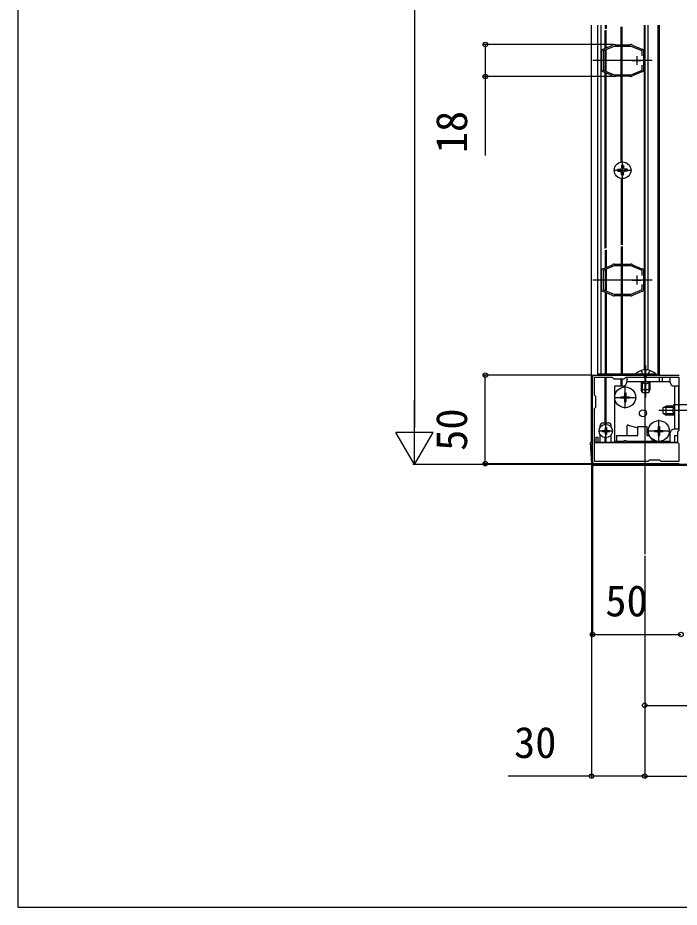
# Model space of a CAD drawing. Units: millimetres, scale not verified. Extents: x -1050 to 1050, y -1571 to 1561.
# Drawn here: x -1050 to -676, y -1571 to -1068 of the extents above; entities that cross this region are included whole.
import ezdxf
from ezdxf.enums import TextEntityAlignment as Align

# ---------------------------------------------------------------- set-up
doc = ezdxf.new("R2010")
doc.units = ezdxf.units.MM
doc.header["$LTSCALE"] = 8
for name, color, linetype in [('0-3_YKK_11', 7, 'Continuous'), ('0-4_YKK_12', 2, 'Continuous'), ('0-5_YKK_13', 4, 'Continuous'), ('0-6_YKK_D', 6, 'Continuous'), ('0-7_YKK_ZWAK', 7, 'Continuous')]:
    doc.layers.add(name, color=color, linetype=linetype)
doc.styles.add('ＭＳ ゴシック', font='')
doc.styles.get('ＭＳ ゴシック').set_extended_font_data('MS Gothic')

msp = doc.modelspace()

# ---------------------------------------------------------------- linework, layer by layer
at = {"layer": '0-3_YKK_11'}
for p, q in [((-700.5, -1090.05), (-700.5, -1095.05)), ((-703, -1092.55), (-698, -1092.55)), ((-700.5, -1214.05), (-700.5, -1219.05)), ((-703, -1216.55), (-698, -1216.55)), ((-724.5, -1270.3), (-676.5, -1270.3)), ((-725.5, -1319.3), (-725.5, -1271.3)), ((-676.5, -1320.3), (-724.5, -1320.3))]:
    msp.add_line(p, q, dxfattribs=at)
for points in [[(-719.717, -1086.163), (-719.562, -1086.147), (-719.425, -1086.141), (-714.481, -1084.062), (-714.379, -1083.965), (-714.276, -1083.867), (-713.799, -1083.667)], [(-697.5, -1089.96), (-697.5, -1087.148), (-703.682, -1084.55), (-713.318, -1084.55), (-719.4, -1087.106), (-719.4, -1097.994), (-713.319, -1100.55), (-703.682, -1100.55), (-697.5, -1097.952), (-697.5, -1095.14)], [(-713.218, -1083.55), (-712.7, -1083.55), (-712.568, -1083.6), (-712.435, -1083.65), (-704.565, -1083.65), (-704.432, -1083.6), (-704.3, -1083.55), (-703.782, -1083.55)], [(-703.201, -1083.667), (-702.724, -1083.867), (-702.621, -1083.965), (-702.519, -1084.062), (-697.575, -1086.141), (-697.438, -1086.147), (-697.283, -1086.162)], [(-720.4, -1097.493), (-720.4, -1087.607), (-720.447, -1087.479), (-720.492, -1087.33)], [(-696.507, -1087.33), (-696.553, -1087.479), (-696.6, -1087.607), (-696.6, -1097.493), (-696.553, -1097.621), (-696.507, -1097.77)], [(-720.492, -1097.77), (-720.447, -1097.622), (-720.4, -1097.493)], [(-713.799, -1101.433), (-714.276, -1101.233), (-714.379, -1101.135), (-714.481, -1101.038), (-719.425, -1098.959), (-719.562, -1098.953), (-719.717, -1098.938)], [(-697.283, -1098.938), (-697.438, -1098.953), (-697.575, -1098.959), (-702.519, -1101.038), (-702.621, -1101.135), (-702.724, -1101.233), (-703.201, -1101.433)], [(-703.782, -1101.55), (-704.3, -1101.55), (-704.432, -1101.5), (-704.565, -1101.45), (-712.435, -1101.45), (-712.568, -1101.5), (-712.7, -1101.55), (-713.218, -1101.55)], [(-719.717, -1210.163), (-719.562, -1210.147), (-719.425, -1210.141), (-714.481, -1208.062), (-714.379, -1207.965), (-714.276, -1207.867), (-713.799, -1207.667)], [(-697.5, -1213.96), (-697.5, -1211.148), (-703.682, -1208.55), (-713.318, -1208.55), (-719.4, -1211.106), (-719.4, -1221.994), (-713.319, -1224.55), (-703.682, -1224.55), (-697.5, -1221.952), (-697.5, -1219.14)], [(-713.218, -1207.55), (-712.7, -1207.55), (-712.568, -1207.6), (-712.435, -1207.65), (-704.565, -1207.65), (-704.432, -1207.6), (-704.3, -1207.55), (-703.782, -1207.55)], [(-703.201, -1207.667), (-702.724, -1207.867), (-702.621, -1207.965), (-702.519, -1208.062), (-697.575, -1210.141), (-697.438, -1210.147), (-697.283, -1210.162)], [(-720.4, -1221.493), (-720.4, -1211.607), (-720.447, -1211.479), (-720.492, -1211.33)], [(-696.507, -1211.33), (-696.553, -1211.479), (-696.6, -1211.607), (-696.6, -1221.493), (-696.553, -1221.621), (-696.507, -1221.77)], [(-720.492, -1221.77), (-720.447, -1221.622), (-720.4, -1221.493)], [(-713.799, -1225.433), (-714.276, -1225.233), (-714.379, -1225.135), (-714.481, -1225.038), (-719.425, -1222.959), (-719.562, -1222.953), (-719.717, -1222.938)], [(-703.782, -1225.55), (-704.3, -1225.55), (-704.432, -1225.5), (-704.565, -1225.45), (-712.435, -1225.45), (-712.568, -1225.5), (-712.7, -1225.55), (-713.218, -1225.55)], [(-697.283, -1222.938), (-697.438, -1222.953), (-697.575, -1222.959), (-702.519, -1225.038), (-702.621, -1225.135), (-702.724, -1225.233), (-703.201, -1225.433)]]:
    msp.add_lwpolyline(points, dxfattribs=at)
msp.add_lwpolyline([(-706.7, -1271.5), (-676.7, -1271.5), (-676.7, -1301.5), (-677.5, -1302.3), (-677.5, -1308.3), (-676.7, -1309.1), (-676.7, -1319.1), (-686.7, -1319.1), (-687.5, -1318.3), (-693.5, -1318.3), (-694.3, -1319.1), (-724.3, -1319.1), (-724.3, -1289.1), (-723.5, -1288.3), (-723.5, -1282.3), (-724.3, -1281.5), (-724.3, -1271.5), (-714.3, -1271.5), (-713.5, -1272.3), (-707.5, -1272.3)], close=True, dxfattribs=at)
for centre, radius, start, end in [((-713.218, -1085.05), 1.5, 89.99998, 112.78771), ((-703.782, -1085.05), 1.5, 67.21234, 90.00008), ((-719, -1087.48), 1.5, 118.55565, 174.26079), ((-698, -1087.48), 1.5, 5.73914, 61.44347), ((-719, -1097.62), 1.5, 185.73925, 241.44438), ((-698, -1097.62), 1.5, 298.55592, 354.26083), ((-713.218, -1100.05), 1.5, 247.21255, 270.00006), ((-703.782, -1100.05), 1.5, 270, 292.78773), ((-719, -1211.48), 1.5, 118.55565, 174.26079), ((-713.218, -1209.05), 1.5, 89.99998, 112.78771), ((-703.782, -1209.05), 1.5, 67.21234, 90.00008), ((-698, -1211.48), 1.5, 5.73914, 61.44347), ((-719, -1221.62), 1.5, 185.73925, 241.44438), ((-713.218, -1224.05), 1.5, 247.21255, 270.00006), ((-703.782, -1224.05), 1.5, 270, 292.78773), ((-698, -1221.62), 1.5, 298.55592, 354.26083), ((-724.5, -1271.3), 1, 90.00001, 179.99999), ((-724.5, -1319.3), 1, 180.00001, 269.99999)]:
    msp.add_arc(centre, radius, start, end, dxfattribs=at)
at = {"layer": '0-4_YKK_12'}
for p, q in [((-726, -1308.3), (-726, -1072.549)), ((-722.7, -1072.549), (-722.7, -1269.8)), ((-720.7, -1072.549), (-720.7, -1269.8)), ((-718.3, -1072.549), (-718.3, -1074.668)), ((-717.7, -1072.549), (-717.7, -1074.415)), ((-709.3, -1083.65), (-709.3, -1073.55)), ((-708.7, -1083.65), (-708.7, -1073.55)), ((-696.3, -1072.549), (-696.3, -1267.339)), ((-696, -1072.549), (-696, -1371.3)), ((-694.3, -1072.549), (-694.3, -1267.388)), ((-688.3, -1270.3), (-688.3, -1072.549)), ((-687.7, -1270.3), (-687.7, -1072.549)), ((-718.3, -1085.668), (-718.3, -1075.644)), ((-717.7, -1085.415), (-717.7, -1075.391)), ((-709.3, -1100.55), (-709.3, -1084.55)), ((-708.7, -1100.55), (-708.7, -1084.55)), ((-718.3, -1098.457), (-718.3, -1086.644)), ((-717.7, -1098.709), (-717.7, -1086.391)), ((-691.8, -1092.55), (-725.2, -1092.55)), ((-718.3, -1198.668), (-718.3, -1099.432)), ((-717.7, -1198.415), (-717.7, -1099.685)), ((-709.3, -1149.91), (-709.3, -1101.45)), ((-708.7, -1149.846), (-708.7, -1101.45)), ((-709.3, -1159.19), (-709.3, -1196.65)), ((-708.7, -1159.254), (-708.7, -1196.65)), ((-718.3, -1199.644), (-718.3, -1209.668)), ((-717.7, -1199.391), (-717.7, -1209.415)), ((-709.3, -1197.55), (-709.3, -1207.65)), ((-708.7, -1197.55), (-708.7, -1207.65)), ((-718.3, -1210.644), (-718.3, -1222.457)), ((-717.7, -1210.391), (-717.7, -1222.709)), ((-709.3, -1208.55), (-709.3, -1224.55)), ((-708.7, -1208.55), (-708.7, -1224.55)), ((-691.8, -1216.55), (-725.2, -1216.55)), ((-718.3, -1223.432), (-718.3, -1269.8)), ((-717.7, -1223.685), (-717.7, -1269.8)), ((-695.5, -1264.8), (-695.5, -1282.8)), ((-701.4, -1269.8), (-722.7, -1269.8)), ((-718.3, -1269.8), (-718.3, -1270.3)), ((-717.7, -1269.8), (-717.7, -1270.3)), ((-718.3, -1298.062), (-718.3, -1271.5)), ((-717.7, -1298.062), (-717.7, -1271.5)), ((-709.3, -1276.5), (-709.3, -1272.3)), ((-708.7, -1276.5), (-708.7, -1272.3)), ((-707, -1289.1), (-707, -1276.5)), ((-713.3, -1282.8), (-700.7, -1282.8)), ((-670, -1290.3), (-688, -1290.3)), ((-679.7, -1286.8), (-653.2, -1286.8)), ((-688, -1308.1), (-688, -1295.5)), ((-718, -1305.95), (-718, -1297.65)), ((-722.15, -1301.8), (-713.85, -1301.8)), ((-718.3, -1308.3), (-718.3, -1305.538)), ((-717.7, -1308.3), (-717.7, -1305.538)), ((-694.3, -1301.8), (-681.7, -1301.8)), ((-726, -1308.3), (-725.5, -1308.3)), ((-724.3, -1308.3), (-677.473, -1308.3))]:
    msp.add_line(p, q, dxfattribs=at)
for points in [[(-709.3, -1225.45), (-709.3, -1269.8), (-709.3, -1270.3)], [(-708.7, -1225.45), (-708.7, -1269.8), (-708.7, -1270.3)]]:
    msp.add_lwpolyline(points, dxfattribs=at)
at = {"layer": '0-5_YKK_13'}
for p, q in [((-708.5, -1159.729), (-708.5, -1149.371)), ((-713.679, -1154.55), (-703.321, -1154.55)), ((-711.142, -1153.961), (-709.838, -1153.939)), ((-711.142, -1155.139), (-709.838, -1155.161)), ((-709.838, -1153.939), (-709.23, -1153.82)), ((-709.838, -1155.161), (-709.23, -1155.28)), ((-709.111, -1153.212), (-709.23, -1153.82)), ((-709.111, -1155.888), (-709.23, -1155.28)), ((-709.089, -1151.908), (-709.111, -1153.212)), ((-707.912, -1151.908), (-707.889, -1153.212)), ((-707.889, -1153.212), (-707.77, -1153.82)), ((-707.889, -1155.888), (-707.77, -1155.28)), ((-707.162, -1153.939), (-707.77, -1153.82)), ((-707.162, -1155.161), (-707.77, -1155.28)), ((-705.858, -1153.961), (-707.162, -1153.939)), ((-705.858, -1155.139), (-707.162, -1155.161)), ((-709.089, -1157.192), (-709.111, -1155.888)), ((-707.912, -1157.192), (-707.889, -1155.888)), ((-689.6, -1270.3), (-701.4, -1270.3)), ((-689.6, -1269.791), (-689.6, -1270.3)), ((-706, -1271.5), (-681.7, -1271.5)), ((-706, -1271.5), (-706, -1274)), ((-681.7, -1274), (-706, -1274)), ((-698, -1274), (-698, -1278.6)), ((-697.346, -1274), (-697.346, -1279.99)), ((-693.654, -1274), (-693.654, -1279.99)), ((-687.866, -1271.5), (-687.866, -1274)), ((-686.134, -1271.5), (-686.134, -1274)), ((-681.7, -1271.5), (-681.7, -1274)), ((-713, -1276.5), (-713, -1307.8)), ((-708.5, -1276.5), (-713, -1276.5)), ((-707.35, -1280.3), (-706.65, -1280.3)), ((-707.35, -1280.3), (-707.35, -1281.95)), ((-706.65, -1280.3), (-706.65, -1281.95)), ((-697.2, -1280.3), (-698, -1278.6)), ((-693.8, -1280.3), (-697.2, -1280.3)), ((-693.8, -1280.3), (-693, -1278.6)), ((-679.2, -1276.5), (-679.2, -1300.8)), ((-709.5, -1282.45), (-709.5, -1283.15)), ((-709.5, -1282.45), (-707.85, -1282.45)), ((-709.5, -1283.15), (-707.85, -1283.15)), ((-707.35, -1283.65), (-707.35, -1285.3)), ((-707.35, -1285.3), (-706.65, -1285.3)), ((-706.65, -1283.65), (-706.65, -1285.3)), ((-706.15, -1282.45), (-704.5, -1282.45)), ((-706.15, -1283.15), (-704.5, -1283.15)), ((-704.5, -1282.45), (-704.5, -1283.15)), ((-685.5, -1288.6), (-683.8, -1287.8)), ((-685.5, -1292), (-685.5, -1288.6)), ((-679.2, -1288.454), (-685.19, -1288.454)), ((-679.2, -1287.8), (-683.8, -1287.8)), ((-685.5, -1292), (-683.8, -1292.8)), ((-679.2, -1292.146), (-685.19, -1292.146)), ((-721.1, -1299.69), (-721.1, -1298.7)), ((-719.6, -1297.2), (-716.4, -1297.2)), ((-718.35, -1299.75), (-717.65, -1299.75)), ((-718.35, -1299.75), (-718.35, -1300.95)), ((-717.65, -1299.75), (-717.65, -1300.95)), ((-714.9, -1299.69), (-714.9, -1298.7)), ((-706, -1298.952), (-706, -1304.3)), ((-705.371, -1298.469), (-699.823, -1299.955)), ((-688.35, -1299.3), (-687.65, -1299.3)), ((-688.35, -1299.3), (-688.35, -1300.95)), ((-687.65, -1299.3), (-687.65, -1300.95)), ((-676.7, -1300.8), (-679.2, -1300.8)), ((-721.1, -1308.3), (-721.1, -1303.91)), ((-720.05, -1301.45), (-720.05, -1302.15)), ((-720.05, -1301.45), (-718.85, -1301.45)), ((-720.05, -1302.15), (-718.85, -1302.15)), ((-718.35, -1302.65), (-718.35, -1303.85)), ((-718.35, -1303.85), (-717.65, -1303.85)), ((-717.65, -1302.65), (-717.65, -1303.85)), ((-717.15, -1301.45), (-715.95, -1301.45)), ((-717.15, -1302.15), (-715.95, -1302.15)), ((-715.95, -1301.45), (-715.95, -1302.15)), ((-714.9, -1308.3), (-714.9, -1303.91)), ((-712, -1304.3), (-699.823, -1304.3)), ((-712, -1304.3), (-712, -1308.3)), ((-694.823, -1301.295), (-693.894, -1301.544)), ((-692, -1306.137), (-692, -1308.3)), ((-690.5, -1301.45), (-690.5, -1302.15)), ((-690.5, -1301.45), (-688.85, -1301.45)), ((-690.5, -1302.15), (-688.85, -1302.15)), ((-688.35, -1302.65), (-688.35, -1304.3)), ((-688.35, -1304.3), (-687.65, -1304.3)), ((-687.65, -1302.65), (-687.65, -1304.3)), ((-687.15, -1301.45), (-685.5, -1301.45)), ((-687.15, -1302.15), (-685.5, -1302.15)), ((-685.5, -1301.45), (-685.5, -1302.15)), ((-681.7, -1303.3), (-681.7, -1307.8)), ((-677.473, -1308.3), (-724.3, -1308.3)), ((-707.866, -1307.8), (-713, -1307.8)), ((-687.866, -1307.8), (-706.134, -1307.8)), ((-691, -1306.88), (-691, -1308.3)), ((-681.7, -1307.8), (-686.134, -1307.8)), ((-666, -1321.3), (-724.764, -1321.3))]:
    msp.add_line(p, q, dxfattribs=at)
for points in [[(-689.6, -1269.791), (-701.4, -1269.791), (-701.4, -1270.3)], [(-698, -1267.689), (-696.645, -1270.467), (-695.5, -1271.076)], [(-693, -1267.689), (-694.355, -1270.467), (-695.5, -1271.076)], [(-693, -1274), (-693, -1278.6), (-698, -1278.6)], [(-676.7, -1300.8), (-676.7, -1276.5), (-679.2, -1276.5)], [(-679.2, -1292.8), (-683.8, -1292.8), (-683.8, -1287.8)], [(-699.823, -1304.3), (-699.823, -1299.3), (-694.823, -1299.3), (-694.823, -1304.3), (-693.344, -1304.3)], [(-723.4, -1308.3), (-723.4, -1305.3), (-722.4, -1305.3), (-722.4, -1308.3)], [(-679, -1308.3), (-679, -1304.3), (-677.5, -1304.3)], [(-725.762, -1320.361), (-726.5, -1308.3), (-725.498, -1308.3)]]:
    msp.add_lwpolyline(points, dxfattribs=at)
for centre, radius in [((-708.5, -1154.55), 4.708), ((-707, -1282.8), 5.9), ((-697, -1291.8), 2), ((-688, -1301.8), 5.9), ((-718, -1301.8), 3.75)]:
    msp.add_circle(centre, radius, dxfattribs=at)
for centre, radius, start, end in [((-708.5, -1154.55), 2.707, 167.44414, 192.55586), ((-708.5, -1154.55), 2.707, 77.44414, 102.55586), ((-708.5, -1154.55), 2.707, 347.44414, 12.55586), ((-708.5, -1154.55), 2.707, 257.44414, 282.55586), ((-695.5, -1275.532), 8.232, 44.2189, 135.7811), ((-708.5, -1274), 2.5, 270, 0), ((-695.5, -1272.5), 2.5, 216.8699, 323.1301), ((-679.2, -1274), 2.5, 180, 270), ((-707.85, -1281.95), 0.5, 270, 0), ((-707.85, -1283.65), 0.5, 0, 90), ((-706.15, -1281.95), 0.5, 180, 270), ((-706.15, -1283.65), 0.5, 90, 180), ((-677.7, -1290.3), 2.5, 126.8699, 233.1301), ((-719.6, -1298.7), 1.5, 90, 180), ((-718.85, -1300.95), 0.5, 270, 0), ((-717.15, -1300.95), 0.5, 180, 270), ((-716.4, -1298.7), 1.5, 0, 90), ((-705.5, -1298.952), 0.5, 75, 180), ((-688.85, -1300.95), 0.5, 270, 0), ((-687.15, -1300.95), 0.5, 180, 270), ((-679.2, -1303.3), 2.5, 90, 180), ((-718.85, -1302.65), 0.5, 0, 90), ((-717.15, -1302.65), 0.5, 90, 180), ((-688.85, -1302.65), 0.5, 0, 90), ((-687.15, -1302.65), 0.5, 90, 180), ((-707, -1308.3), 1, 30, 150), ((-687, -1308.3), 1, 142.88043, 150), ((-687, -1308.3), 1, 30, 54.61189), ((-724.764, -1320.3), 1, 183.5, 270)]:
    msp.add_arc(centre, radius, start, end, dxfattribs=at)
at = {"layer": '0-6_YKK_D'}
for p, q in [((-826, -696.8), (-826, -1299.8)), ((-714.218, -1083.55), (-787, -1083.55)), ((-714.218, -1101.55), (-787, -1101.55)), ((-725.5, -1270.3), (-787, -1270.3)), ((-786, -1320.3), (-786, -1270.3)), ((-826, -1320.8), (-826, -1284.427)), ((-826, -1320.8), (-836.5, -1302.613)), ((-815.5, -1302.613), (-836.5, -1302.613)), ((-826, -1320.8), (-815.5, -1302.613)), ((-726, -1309.3), (-726, -1497.8)), ((-667, -1320.8), (-827, -1320.8)), ((-725.5, -1320.3), (-787, -1320.3)), ((-725.5, -1320.3), (-725.5, -1417.8)), ((-696, -1372.3), (-696, -1497.8)), ((-696, -1372.3), (-696, -1457.8)), ((-696, -1372.3), (-696, -1497.8)), ((-725.5, -1416.8), (-675.5, -1416.8)), ((-696, -1456.8), (-468.5, -1456.8)), ((-696, -1496.8), (669, -1496.8))]:
    msp.add_line(p, q, dxfattribs=at)
for points in [[(-786, -1083.55), (-786, -1101.55), (-786, -1146.241)], [(-696, -1496.8), (-726, -1496.8), (-773.009, -1496.8)]]:
    msp.add_lwpolyline(points, dxfattribs=at)
for centre in [(-786, -1083.55), (-786, -1101.55), (-786, -1270.3), (-786, -1320.3), (-725.5, -1416.8), (-675.5, -1416.8), (-696, -1456.8), (-726, -1496.8), (-696, -1496.8), (-696, -1496.8)]:
    msp.add_circle(centre, 1.275, dxfattribs=at)
at = {"layer": '0-7_YKK_ZWAK'}
msp.add_line((-1050, 1489.2), (-1050, -1570.8), dxfattribs=at)
msp.add_lwpolyline([(-1050, -1570.8), (1050, -1570.8), (1050, 1489.2)], dxfattribs=at)

# ---------------------------------------------------------------- texts
at = {"layer": '0-6_YKK_D', "style": 'ＭＳ ゴシック'}
for s, p in [('18', (-791, -1144.923)), ('50', (-791, -1313.027))]:
    msp.add_text(s, height=17.6, rotation=90, dxfattribs=at).set_placement(p, align=Align.BOTTOM_LEFT)
for s, p in [('50', (-718.227, -1411.8)), ('30', (-769.782, -1491.8))]:
    msp.add_text(s, height=17.6, dxfattribs=at).set_placement(p, align=Align.BOTTOM_LEFT)

doc.saveas('drawing.dxf')
